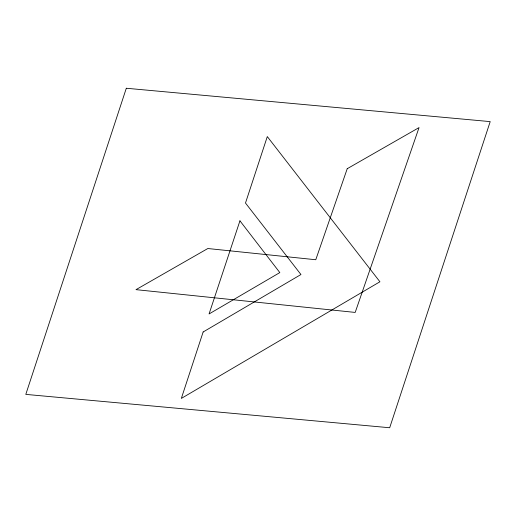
<?xml version="1.0" encoding="UTF-8"?>
<svg xmlns="http://www.w3.org/2000/svg" width="516" height="516" viewBox="0 0 516 516"><rect width="100%" height="100%" fill="white"/><g stroke="black" fill="none" stroke-linecap="round" stroke-linejoin="round"><path stroke-width="0.77" d="M126.31 88.249L25.8 394.385L389.69 427.751L490.2 121.615L126.31 88.249M203.149 331.975L181.335 398.417L379.924 281.775L267.301 136.592L245.487 203.033L300.951 274.531L203.149 331.975M239.94 220.829L209.064 313.954L279.827 272.59L239.94 220.829M347.223 168.713L315.773 259.741L207.825 248.525L135.998 289.65L355.189 312.425L419.05 127.587L347.223 168.713"/></g></svg>
